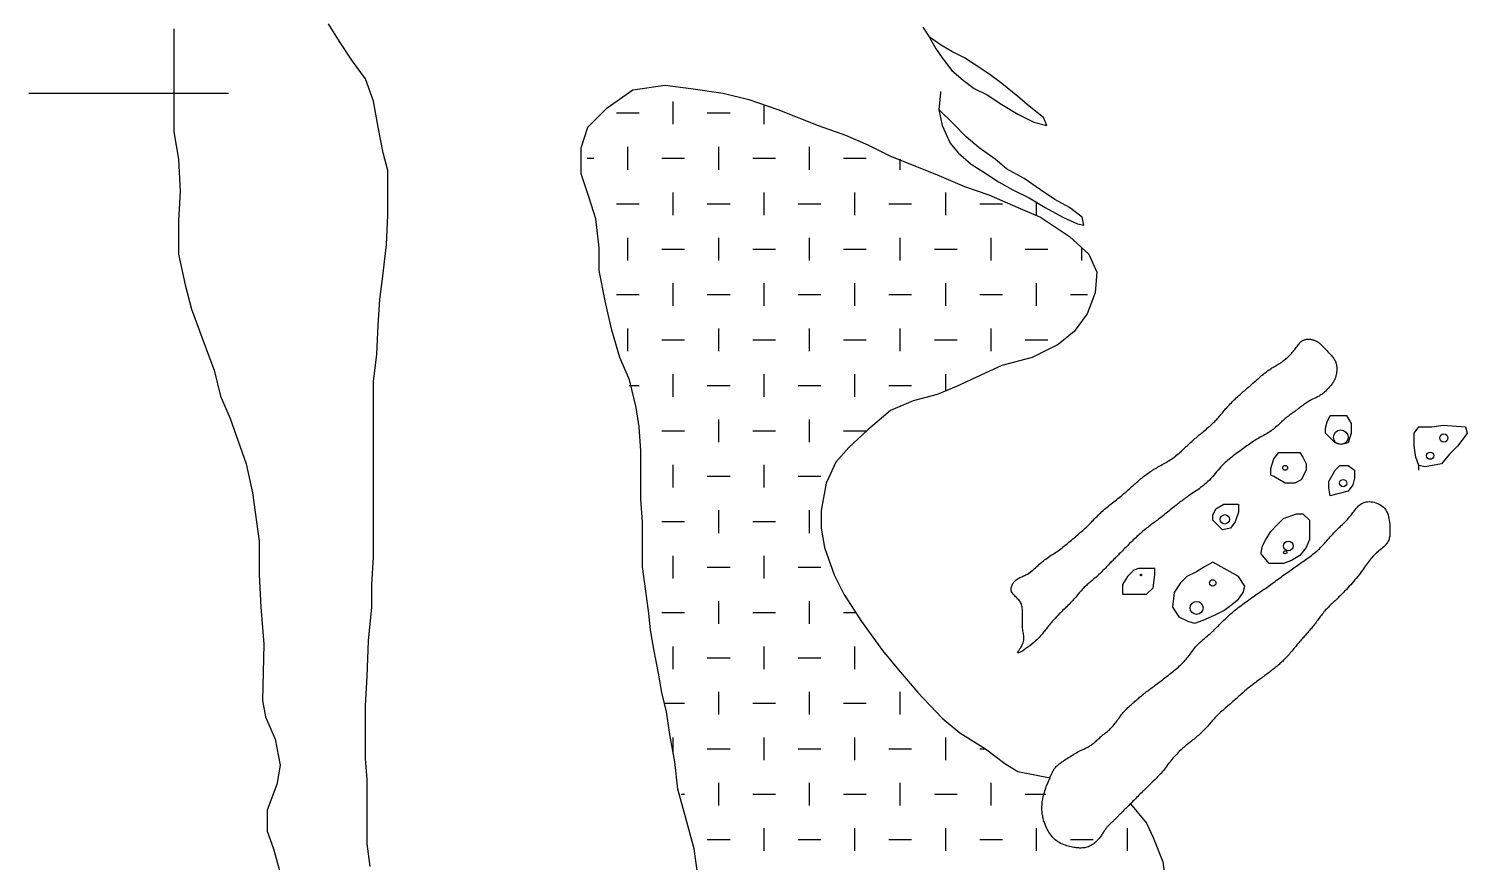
# Model space of a CAD drawing. Extents: x 2.1 to 14.4, y -1.6 to 15.2.
# Drawn here: x 5.692 to 9.654, y 9.271 to 11.566 of the extents above; entities that cross this region are included whole.
import ezdxf

# ---------------------------------------------------------------- set-up
doc = ezdxf.new("R2010")
doc.units = 0
doc.linetypes.add('HIDDEN', pattern=[0.375, 0.25, -0.125])
doc.layers.add('LAYER1', color=7, linetype='CONTINUOUS')
doc.layers.add('LAYER25', color=1, linetype='CONTINUOUS')

msp = doc.modelspace()

# ---------------------------------------------------------------- linework, layer by layer
at = {"layer": 'LAYER1', "color": 7, "linetype": 'CONTINUOUS'}
for points in [[(6.6324, 9.2587), (6.6235, 9.3208), (6.6235, 9.3874), (6.6235, 9.4495), (6.6235, 9.4983), (6.6191, 9.556), (6.6191, 9.6314), (6.6191, 9.7024), (6.6235, 9.7822), (6.628, 9.8798), (6.6368, 9.973), (6.6368, 10.0351), (6.6413, 10.1105), (6.6413, 10.1815), (6.6413, 10.2525), (6.6413, 10.3013), (6.6413, 10.39), (6.6413, 10.4699), (6.6413, 10.5364), (6.6413, 10.5941), (6.6501, 10.6695), (6.6546, 10.7494), (6.659, 10.8203), (6.6679, 10.8913), (6.6768, 10.9712), (6.6812, 11.051), (6.6812, 11.1087), (6.6812, 11.1752), (6.6679, 11.2241), (6.6546, 11.295), (6.6413, 11.366), (6.6191, 11.4281), (6.5836, 11.4769), (6.5481, 11.5302), (6.517, 11.579)], [(8.6465, 9.6181), (8.6465, 9.6181), (8.6465, 9.6181), (8.6465, 9.6181), (8.6465, 9.6181), (8.6465, 9.6181), (8.6465, 9.6181), (8.6465, 9.6181), (8.6465, 9.6181), (8.6465, 9.6181), (8.6465, 9.6181), (8.6465, 9.6181), (8.6465, 9.6181), (8.6465, 9.6181), (8.6465, 9.6181), (8.6465, 9.6181), (8.6465, 9.6181), (8.6465, 9.6181), (8.6465, 9.6181), (8.6465, 9.6181), (8.6465, 9.6181), (8.6465, 9.6181), (8.6465, 9.6181), (8.6465, 9.6181), (8.6465, 9.6181)]]:
    msp.add_lwpolyline(points, dxfattribs=at)
at = {"layer": 'LAYER1', "color": 4, "linetype": 'CONTINUOUS'}
for points in [[(8.1541, 11.5701), (8.1718, 11.5435), (8.1896, 11.5124), (8.2073, 11.4858), (8.2339, 11.4503), (8.265, 11.4237), (8.296, 11.4015), (8.3315, 11.3838), (8.3715, 11.3571), (8.4158, 11.3305), (8.4602, 11.3083), (8.4957, 11.2995), (8.4868, 11.3216), (8.4469, 11.3527), (8.4158, 11.3793), (8.3715, 11.4148), (8.336, 11.4414), (8.296, 11.468), (8.2694, 11.4858), (8.2339, 11.5035), (8.2029, 11.5213), (8.1718, 11.5435)], [(8.2029, 11.3926), (8.2029, 11.3882), (8.1984, 11.3438), (8.2073, 11.2995), (8.2295, 11.2507), (8.2517, 11.2241), (8.2872, 11.193), (8.3227, 11.1708), (8.3626, 11.1442), (8.4025, 11.122), (8.4469, 11.0998), (8.4912, 11.0732), (8.54, 11.0466), (8.58, 11.0288), (8.5977, 11.0244), (8.5933, 11.0466), (8.5578, 11.0732), (8.5179, 11.0954), (8.4779, 11.122), (8.4336, 11.1531), (8.3848, 11.1797), (8.3537, 11.2063), (8.3093, 11.2374), (8.2739, 11.2684), (8.2384, 11.3039), (8.1984, 11.3438)], [(9.1421, 10.6478), (9.145, 10.6498), (9.1478, 10.6518), (9.1507, 10.6539), (9.1536, 10.6561), (9.1563, 10.6585), (9.159, 10.6608), (9.1617, 10.6633), (9.1643, 10.6659), (9.1668, 10.6685), (9.1693, 10.6712), (9.1718, 10.674), (9.1742, 10.6768), (9.1765, 10.6798), (9.1789, 10.6828), (9.1808, 10.6855), (9.1828, 10.6882), (9.1848, 10.6908), (9.1868, 10.6935), (9.1888, 10.6961), (9.1909, 10.6985), (9.193, 10.7009), (9.1953, 10.7031), (9.1976, 10.705), (9.2001, 10.7068), (9.2027, 10.7083), (9.2055, 10.7094), (9.2072, 10.71), (9.209, 10.7104), (9.2108, 10.7107), (9.2126, 10.7109), (9.2145, 10.7111), (9.2163, 10.7111), (9.2182, 10.711), (9.2202, 10.7109), (9.2221, 10.7106), (9.224, 10.7103), (9.2258, 10.7099), (9.2277, 10.7094), (9.2293, 10.7089), (9.2309, 10.7084), (9.2325, 10.7078), (9.234, 10.7072), (9.2356, 10.7065), (9.2371, 10.7058), (9.2385, 10.705), (9.24, 10.7042), (9.2414, 10.7033), (9.2427, 10.7025), (9.2441, 10.7015), (9.2454, 10.7006), (9.2475, 10.699), (9.2494, 10.6973), (9.2513, 10.6955), (9.2532, 10.6938), (9.255, 10.6919), (9.2569, 10.69), (9.2586, 10.6881), (9.2604, 10.6862), (9.2622, 10.6842), (9.264, 10.6823), (9.2658, 10.6803), (9.2676, 10.6784), (9.2697, 10.6763), (9.2717, 10.6742), (9.2738, 10.6721), (9.2759, 10.67), (9.278, 10.6679), (9.28, 10.6657), (9.2819, 10.6635), (9.2837, 10.6613), (9.2854, 10.659), (9.287, 10.6567), (9.2885, 10.6543), (9.2898, 10.6518), (9.2907, 10.6497), (9.2914, 10.6477), (9.2921, 10.6455), (9.2927, 10.6433), (9.2932, 10.6411), (9.2936, 10.6389), (9.2939, 10.6366), (9.2941, 10.6343), (9.2942, 10.6321), (9.2943, 10.6297), (9.2943, 10.6274), (9.2942, 10.6251), (9.2941, 10.6232), (9.294, 10.6213), (9.2938, 10.6194), (9.2935, 10.6175), (9.2932, 10.6156), (9.2929, 10.6138), (9.2925, 10.6119), (9.2921, 10.6101), (9.2916, 10.6083), (9.291, 10.6065), (9.2904, 10.6047), (9.2898, 10.603), (9.2888, 10.6005), (9.2876, 10.5981), (9.2864, 10.5958), (9.2851, 10.5934), (9.2837, 10.5912), (9.2822, 10.5889), (9.2806, 10.5868), (9.279, 10.5846), (9.2774, 10.5825), (9.2756, 10.5804), (9.2738, 10.5783), (9.272, 10.5763), (9.27, 10.5742), (9.268, 10.5721), (9.2659, 10.57), (9.2638, 10.568), (9.2617, 10.5661), (9.2595, 10.5642), (9.2573, 10.5623), (9.255, 10.5606), (9.2527, 10.5588), (9.2503, 10.5572), (9.2479, 10.5556), (9.2454, 10.5542), (9.2433, 10.5529), (9.2411, 10.5518), (9.2389, 10.5507), (9.2366, 10.5496), (9.2344, 10.5485), (9.2321, 10.5474), (9.2299, 10.5464), (9.2276, 10.5453), (9.2254, 10.5443), (9.2232, 10.5432), (9.221, 10.542), (9.2188, 10.5408), (9.2161, 10.5393), (9.2134, 10.5376), (9.2107, 10.5359), (9.2081, 10.5341), (9.2055, 10.5322), (9.2029, 10.5303), (9.2004, 10.5284), (9.1979, 10.5265), (9.1953, 10.5245), (9.1928, 10.5226), (9.1903, 10.5206), (9.1878, 10.5187), (9.1848, 10.5164), (9.1818, 10.5142), (9.1788, 10.5121), (9.1758, 10.5099), (9.1728, 10.5077), (9.1698, 10.5056), (9.1668, 10.5034), (9.1639, 10.5012), (9.1609, 10.499), (9.158, 10.4967), (9.1551, 10.4944), (9.1523, 10.492), (9.1493, 10.4895), (9.1463, 10.4869), (9.1434, 10.4842), (9.1405, 10.4816), (9.1376, 10.4789), (9.1347, 10.4762), (9.1318, 10.4736), (9.1289, 10.4709), (9.1259, 10.4684), (9.1229, 10.4658), (9.1199, 10.4634), (9.1168, 10.461), (9.1133, 10.4585), (9.1097, 10.4561), (9.1061, 10.4538), (9.1024, 10.4515), (9.0987, 10.4493), (9.095, 10.4472), (9.0912, 10.4451), (9.0874, 10.443), (9.0836, 10.4409), (9.0799, 10.4387), (9.0761, 10.4366), (9.0724, 10.4344), (9.0686, 10.432), (9.0648, 10.4296), (9.061, 10.4271), (9.0573, 10.4246), (9.0536, 10.422), (9.0499, 10.4194), (9.0462, 10.4167), (9.0426, 10.4141), (9.0389, 10.4114), (9.0353, 10.4087), (9.0317, 10.406), (9.028, 10.4033), (9.0242, 10.4005), (9.0204, 10.3977), (9.0166, 10.3949), (9.0128, 10.392), (9.009, 10.3892), (9.0052, 10.3863), (9.0015, 10.3834), (8.9978, 10.3804), (8.9942, 10.3774), (8.9906, 10.3743), (8.9871, 10.3711), (8.9837, 10.3678), (8.9794, 10.3636), (8.9753, 10.3592), (8.9713, 10.3547), (8.9673, 10.3501), (8.9634, 10.3456), (8.9595, 10.341), (8.9555, 10.3364), (8.9516, 10.3318), (8.9476, 10.3273), (8.9434, 10.323), (8.9392, 10.3187), (8.9349, 10.3146), (8.9311, 10.3113), (8.9273, 10.3081), (8.9233, 10.305), (8.9193, 10.302), (8.9153, 10.299), (8.9112, 10.2961), (8.907, 10.2932), (8.9028, 10.2904), (8.8986, 10.2876), (8.8944, 10.2848), (8.8902, 10.282), (8.8861, 10.2791), (8.883, 10.277), (8.88, 10.2748), (8.877, 10.2727), (8.874, 10.2705), (8.871, 10.2683), (8.8681, 10.2661), (8.8651, 10.2639), (8.8622, 10.2616), (8.8593, 10.2593), (8.8564, 10.2571), (8.8535, 10.2548), (8.8506, 10.2525), (8.8469, 10.2495), (8.8432, 10.2466), (8.8395, 10.2436), (8.8359, 10.2406), (8.8322, 10.2376), (8.8285, 10.2346), (8.8248, 10.2316), (8.8211, 10.2287), (8.8174, 10.2257), (8.8137, 10.2228), (8.81, 10.2199), (8.8062, 10.217), (8.8033, 10.2148), (8.8003, 10.2125), (8.7973, 10.2103), (8.7944, 10.2081), (8.7914, 10.206), (8.7884, 10.2038), (8.7854, 10.2016), (8.7825, 10.1994), (8.7795, 10.1971), (8.7766, 10.1949), (8.7736, 10.1927), (8.7707, 10.1904), (8.7673, 10.1876), (8.7638, 10.1848), (8.7604, 10.1819), (8.757, 10.179), (8.7537, 10.1761), (8.7503, 10.1731), (8.747, 10.1702), (8.7437, 10.1671), (8.7405, 10.1641), (8.7372, 10.1611), (8.734, 10.158), (8.7308, 10.1549), (8.7278, 10.152), (8.7248, 10.149), (8.7219, 10.1461), (8.7189, 10.1431), (8.7159, 10.1402), (8.713, 10.1372), (8.71, 10.1342), (8.7071, 10.1313), (8.7042, 10.1283), (8.7012, 10.1253), (8.6983, 10.1224), (8.6953, 10.1194), (8.6931, 10.1172), (8.6909, 10.115), (8.6886, 10.1128), (8.6864, 10.1106), (8.6842, 10.1083), (8.682, 10.1061), (8.6797, 10.1039), (8.6775, 10.1017)], [(8.4158, 9.8488), (8.4164, 9.8498), (8.4171, 9.8511), (8.4181, 9.8526), (8.4192, 9.8542), (8.4204, 9.856), (8.4217, 9.8579), (8.423, 9.8599), (8.4244, 9.862), (8.4257, 9.8642), (8.4269, 9.8664), (8.4281, 9.8687), (8.4291, 9.871), (8.4305, 9.8748), (8.4315, 9.8786), (8.4321, 9.8824), (8.4324, 9.8861), (8.4324, 9.8898), (8.4322, 9.8935), (8.4318, 9.8972), (8.4313, 9.9008), (8.4307, 9.9044), (8.4301, 9.9081), (8.4296, 9.9117), (8.4291, 9.9153), (8.4288, 9.9186), (8.4287, 9.9219), (8.4286, 9.9251), (8.4285, 9.9284), (8.4286, 9.9317), (8.4286, 9.935), (8.4287, 9.9384), (8.4289, 9.9417), (8.429, 9.9451), (8.4291, 9.9484), (8.4291, 9.9518), (8.4291, 9.9552), (8.4291, 9.9584), (8.429, 9.9615), (8.4288, 9.9647), (8.4285, 9.9678), (8.428, 9.9709), (8.4275, 9.974), (8.4267, 9.977), (8.4258, 9.9799), (8.4248, 9.9828), (8.4235, 9.9855), (8.422, 9.9882), (8.4203, 9.9907), (8.4184, 9.993), (8.4163, 9.9953), (8.4142, 9.9974), (8.412, 9.9995), (8.4097, 10.0016), (8.4075, 10.0037), (8.4054, 10.0058), (8.4034, 10.0079), (8.4017, 10.0101), (8.4001, 10.0124), (8.3989, 10.0148), (8.3981, 10.0174), (8.3977, 10.0195), (8.3975, 10.0218), (8.3976, 10.0241), (8.398, 10.0264), (8.3985, 10.0288), (8.3992, 10.0311), (8.4002, 10.0335), (8.4012, 10.0358), (8.4025, 10.038), (8.4038, 10.0401), (8.4053, 10.0421), (8.4069, 10.044), (8.4091, 10.0461), (8.4114, 10.0481), (8.4139, 10.0498), (8.4164, 10.0514), (8.419, 10.0529), (8.4217, 10.0542), (8.4244, 10.0555), (8.4271, 10.0567), (8.4299, 10.0579), (8.4326, 10.0591), (8.4353, 10.0604), (8.438, 10.0617), (8.4421, 10.064), (8.4461, 10.0665), (8.4499, 10.0692), (8.4537, 10.0721), (8.4574, 10.0751), (8.461, 10.0782), (8.4645, 10.0814), (8.4681, 10.0846), (8.4716, 10.0878), (8.4751, 10.091), (8.4787, 10.0941), (8.4824, 10.0972), (8.4859, 10.1), (8.4895, 10.1028), (8.4931, 10.1055), (8.4968, 10.1081), (8.5005, 10.1106), (8.5043, 10.1132), (8.508, 10.1157), (8.5118, 10.1181), (8.5156, 10.1206), (8.5193, 10.1232), (8.523, 10.1257), (8.5267, 10.1283), (8.5306, 10.131), (8.5344, 10.1338), (8.5381, 10.1367), (8.5419, 10.1396), (8.5456, 10.1425), (8.5493, 10.1455), (8.5529, 10.1485), (8.5566, 10.1515), (8.5602, 10.1546), (8.5639, 10.1576), (8.5675, 10.1607), (8.5711, 10.1638), (8.5745, 10.1666), (8.5779, 10.1695), (8.5813, 10.1724), (8.5847, 10.1753), (8.588, 10.1782), (8.5914, 10.1812), (8.5947, 10.1841), (8.598, 10.1871), (8.6013, 10.1901), (8.6046, 10.1931), (8.6078, 10.1962), (8.611, 10.1992), (8.6144, 10.2026), (8.6177, 10.2059), (8.621, 10.2093), (8.6242, 10.2127), (8.6275, 10.2161), (8.6308, 10.2194), (8.6341, 10.2228), (8.6374, 10.2262), (8.6407, 10.2295), (8.6441, 10.2328), (8.6475, 10.236), (8.6509, 10.2392), (8.6545, 10.2423), (8.6581, 10.2454), (8.6617, 10.2484), (8.6654, 10.2513), (8.6692, 10.2543), (8.6729, 10.2572), (8.6766, 10.2601), (8.6804, 10.263), (8.6842, 10.2659), (8.6879, 10.2688), (8.6916, 10.2717), (8.6953, 10.2747), (8.6984, 10.2772), (8.7014, 10.2797), (8.7044, 10.2822), (8.7073, 10.2848), (8.7103, 10.2874), (8.7133, 10.29), (8.7162, 10.2926), (8.7191, 10.2952), (8.7221, 10.2978), (8.725, 10.3004), (8.7279, 10.3031), (8.7308, 10.3057), (8.7333, 10.308), (8.7359, 10.3103), (8.7384, 10.3126), (8.741, 10.3148), (8.7435, 10.3171), (8.7461, 10.3193), (8.7487, 10.3216), (8.7513, 10.3238), (8.7539, 10.3259), (8.7565, 10.3281), (8.7592, 10.3302), (8.7619, 10.3323), (8.765, 10.3348), (8.7682, 10.3372), (8.7715, 10.3395), (8.7747, 10.3418), (8.778, 10.3441), (8.7813, 10.3463), (8.7847, 10.3485), (8.7881, 10.3507), (8.7915, 10.3528), (8.7949, 10.3549), (8.7983, 10.3569), (8.8018, 10.359), (8.8055, 10.3611), (8.8093, 10.3632), (8.8131, 10.3654), (8.8169, 10.3675), (8.8206, 10.3696), (8.8244, 10.3717), (8.8281, 10.3739), (8.8318, 10.3761), (8.8355, 10.3784), (8.8391, 10.3807), (8.8426, 10.3831), (8.8461, 10.3856), (8.8497, 10.3882), (8.8532, 10.391), (8.8566, 10.3938), (8.86, 10.3967), (8.8633, 10.3997), (8.8666, 10.4027), (8.8699, 10.4057), (8.8731, 10.4088), (8.8763, 10.4118), (8.8796, 10.4149), (8.8828, 10.418), (8.8861, 10.4211), (8.889, 10.4237), (8.8919, 10.4264), (8.8948, 10.429), (8.8977, 10.4317), (8.9006, 10.4343), (8.9036, 10.4369), (8.9066, 10.4394), (8.9095, 10.442), (8.9125, 10.4445), (8.9155, 10.4471), (8.9185, 10.4496), (8.9216, 10.4521), (8.925, 10.455), (8.9284, 10.4578), (8.9319, 10.4607), (8.9353, 10.4635), (8.9387, 10.4664), (8.9421, 10.4693), (8.9454, 10.4722), (8.9488, 10.4752), (8.952, 10.4782), (8.9552, 10.4813), (8.9584, 10.4844), (8.9615, 10.4876), (8.9638, 10.4901), (8.9661, 10.4926), (8.9683, 10.4952), (8.9706, 10.4978), (8.9728, 10.5004), (8.975, 10.503), (8.9771, 10.5056), (8.9793, 10.5082), (8.9815, 10.5109), (8.9837, 10.5135), (8.9859, 10.5161), (8.9881, 10.5187), (8.9912, 10.5222), (8.9944, 10.5257), (8.9976, 10.5291), (9.0008, 10.5325), (9.0041, 10.5359), (9.0075, 10.5392), (9.0108, 10.5425), (9.0142, 10.5458), (9.0176, 10.549), (9.0211, 10.5523), (9.0246, 10.5554), (9.028, 10.5586), (9.031, 10.5612), (9.0339, 10.5638), (9.0369, 10.5664), (9.0398, 10.569), (9.0428, 10.5716), (9.0457, 10.5742), (9.0487, 10.5767), (9.0517, 10.5793), (9.0547, 10.5819), (9.0576, 10.5845), (9.0606, 10.587), (9.0635, 10.5896), (9.0675, 10.5931), (9.0714, 10.5966), (9.0753, 10.6001), (9.0793, 10.6036), (9.0833, 10.6071), (9.0872, 10.6105), (9.0913, 10.6139), (9.0954, 10.6172), (9.0995, 10.6204), (9.1037, 10.6236), (9.108, 10.6266), (9.1123, 10.6296), (9.1153, 10.6315), (9.1182, 10.6333), (9.1212, 10.6351), (9.1242, 10.6369), (9.1273, 10.6387), (9.1303, 10.6405), (9.1333, 10.6423), (9.1363, 10.6441), (9.1392, 10.646), (9.1421, 10.6478)], [(8.5045, 9.5027), (8.5054, 9.5051), (8.5063, 9.5075), (8.5072, 9.5098), (8.5082, 9.5121), (8.5092, 9.5144), (8.5102, 9.5167), (8.5113, 9.5189), (8.5125, 9.5211), (8.5137, 9.5233), (8.515, 9.5254), (8.5164, 9.5274), (8.5179, 9.5294), (8.5197, 9.5316), (8.5216, 9.5337), (8.5236, 9.5357), (8.5257, 9.5376), (8.5279, 9.5395), (8.5301, 9.5414), (8.5324, 9.5431), (8.5348, 9.5449), (8.5372, 9.5466), (8.5396, 9.5482), (8.542, 9.5499), (8.5445, 9.5515), (8.5481, 9.554), (8.5517, 9.5564), (8.5554, 9.5587), (8.559, 9.5611), (8.5626, 9.5634), (8.5663, 9.5657), (8.57, 9.5679), (8.5737, 9.5701), (8.5774, 9.5722), (8.5812, 9.5743), (8.585, 9.5762), (8.5888, 9.5782), (8.5911, 9.5792), (8.5933, 9.5803), (8.5956, 9.5813), (8.5979, 9.5823), (8.6001, 9.5834), (8.6024, 9.5844), (8.6046, 9.5855), (8.6069, 9.5866), (8.6091, 9.5877), (8.6112, 9.5889), (8.6134, 9.5902), (8.6155, 9.5915), (8.6183, 9.5933), (8.621, 9.5953), (8.6236, 9.5974), (8.6262, 9.5996), (8.6288, 9.6019), (8.6313, 9.6042), (8.6338, 9.6065), (8.6364, 9.6088), (8.6389, 9.6112), (8.6414, 9.6135), (8.6439, 9.6158), (8.6465, 9.6181), (8.6487, 9.62), (8.651, 9.6218), (8.6533, 9.6236), (8.6555, 9.6254), (8.6578, 9.6272), (8.6601, 9.629), (8.6624, 9.6308), (8.6646, 9.6326), (8.6668, 9.6345), (8.669, 9.6363), (8.6711, 9.6383), (8.6731, 9.6403), (8.676, 9.6433), (8.6788, 9.6464), (8.6815, 9.6497), (8.684, 9.653), (8.6866, 9.6563), (8.6891, 9.6598), (8.6915, 9.6632), (8.694, 9.6667), (8.6965, 9.6701), (8.699, 9.6735), (8.7015, 9.6769), (8.7042, 9.6802), (8.7062, 9.6826), (8.7083, 9.6849), (8.7104, 9.6873), (8.7126, 9.6895), (8.7148, 9.6918), (8.717, 9.694), (8.7192, 9.6962), (8.7215, 9.6983), (8.7238, 9.7005), (8.7261, 9.7026), (8.7285, 9.7047), (8.7308, 9.7068), (8.7333, 9.7091), (8.7359, 9.7114), (8.7384, 9.7136), (8.741, 9.7159), (8.7436, 9.7181), (8.7461, 9.7204), (8.7487, 9.7226), (8.7513, 9.7248), (8.7539, 9.727), (8.7566, 9.7291), (8.7592, 9.7313), (8.7619, 9.7334), (8.7648, 9.7357), (8.7677, 9.738), (8.7706, 9.7402), (8.7736, 9.7424), (8.7765, 9.7447), (8.7795, 9.7469), (8.7825, 9.7491), (8.7855, 9.7513), (8.7884, 9.7534), (8.7914, 9.7556), (8.7944, 9.7578), (8.7973, 9.76), (8.8007, 9.7626), (8.8041, 9.7651), (8.8074, 9.7677), (8.8107, 9.7703), (8.8141, 9.7728), (8.8174, 9.7754), (8.8207, 9.778), (8.824, 9.7806), (8.8273, 9.7832), (8.8306, 9.7859), (8.834, 9.7885), (8.8373, 9.7911), (8.8408, 9.7939), (8.8443, 9.7966), (8.8478, 9.7994), (8.8513, 9.8022), (8.8547, 9.8051), (8.8581, 9.808), (8.8615, 9.8109), (8.8648, 9.8139), (8.868, 9.817), (8.8712, 9.8201), (8.8742, 9.8233), (8.8772, 9.8266), (8.8799, 9.8298), (8.8826, 9.8331), (8.8852, 9.8364), (8.8877, 9.8398), (8.8902, 9.8432), (8.8927, 9.8466), (8.8952, 9.85), (8.8977, 9.8534), (8.9002, 9.8568), (8.9028, 9.8601), (8.9055, 9.8633), (8.9083, 9.8665), (8.9116, 9.8702), (8.9151, 9.8737), (8.9187, 9.8771), (8.9224, 9.8804), (8.9261, 9.8837), (8.9299, 9.887), (8.9337, 9.8902), (8.9375, 9.8934), (8.9414, 9.8966), (8.9452, 9.8998), (8.9489, 9.9031), (8.9526, 9.9064), (8.9553, 9.9089), (8.9579, 9.9115), (8.9606, 9.914), (8.9632, 9.9166), (8.9657, 9.9192), (8.9683, 9.9218), (8.9708, 9.9245), (8.9734, 9.9271), (8.9759, 9.9297), (8.9785, 9.9323), (8.9811, 9.9349), (8.9837, 9.9375), (8.9865, 9.9402), (8.9893, 9.9429), (8.9922, 9.9456), (8.9951, 9.9483), (8.998, 9.9509), (9.001, 9.9535), (9.004, 9.9561), (9.007, 9.9586), (9.01, 9.9611), (9.013, 9.9636), (9.0161, 9.9661), (9.0192, 9.9686), (9.0231, 9.9717), (9.0271, 9.9747), (9.0311, 9.9777), (9.0352, 9.9807), (9.0392, 9.9837), (9.0433, 9.9867), (9.0474, 9.9896), (9.0515, 9.9925), (9.0556, 9.9954), (9.0597, 9.9983), (9.0638, 10.0012), (9.068, 10.004), (9.0717, 10.0066), (9.0754, 10.0092), (9.0791, 10.0118), (9.0828, 10.0143), (9.0865, 10.0169), (9.0902, 10.0195), (9.0939, 10.0221), (9.0976, 10.0247), (9.1013, 10.0273), (9.105, 10.0299), (9.1087, 10.0325), (9.1123, 10.0351), (9.1164, 10.038), (9.1205, 10.041), (9.1245, 10.044), (9.1286, 10.0469), (9.1327, 10.0499), (9.1367, 10.0529), (9.1408, 10.0558), (9.1448, 10.0588), (9.1489, 10.0618), (9.153, 10.0647), (9.157, 10.0677), (9.1611, 10.0706), (9.1648, 10.0732), (9.1685, 10.0758), (9.1722, 10.0784), (9.1759, 10.081), (9.1796, 10.0836), (9.1833, 10.0861), (9.187, 10.0887), (9.1907, 10.0913), (9.1944, 10.0939), (9.1981, 10.0965), (9.2018, 10.099), (9.2055, 10.1016), (9.2094, 10.1044), (9.2132, 10.1071), (9.2171, 10.1099), (9.2209, 10.1128), (9.2247, 10.1156), (9.2284, 10.1185), (9.2322, 10.1214), (9.2358, 10.1244), (9.2394, 10.1275), (9.243, 10.1306), (9.2465, 10.1338), (9.2499, 10.1371), (9.2534, 10.1407), (9.2568, 10.1443), (9.2601, 10.148), (9.2634, 10.1517), (9.2667, 10.1555), (9.27, 10.1593), (9.2732, 10.1631), (9.2765, 10.1668), (9.2797, 10.1706), (9.283, 10.1743), (9.2864, 10.1779), (9.2898, 10.1815), (9.2931, 10.1848), (9.2964, 10.188), (9.2998, 10.1912), (9.3032, 10.1944), (9.3066, 10.1976), (9.31, 10.2008), (9.3134, 10.204), (9.3167, 10.2073), (9.3201, 10.2107), (9.3234, 10.2141), (9.3266, 10.2177), (9.3297, 10.2214), (9.3328, 10.2253), (9.3358, 10.2292), (9.3388, 10.2332), (9.3418, 10.2372), (9.3448, 10.2411), (9.3479, 10.2448), (9.3511, 10.2484), (9.3544, 10.2517), (9.3579, 10.2547), (9.3616, 10.2574), (9.3655, 10.2596), (9.3696, 10.2614), (9.374, 10.2626), (9.3785, 10.2633), (9.3832, 10.2635), (9.3879, 10.2633), (9.3928, 10.2627), (9.3976, 10.2617), (9.4023, 10.2603), (9.4069, 10.2585), (9.4113, 10.2564), (9.4155, 10.2539)], [(9.4155, 10.2539), (9.4194, 10.2511), (9.4229, 10.248), (9.4263, 10.2444), (9.4292, 10.2404), (9.4317, 10.2361), (9.4338, 10.2316), (9.4355, 10.2269), (9.4369, 10.222), (9.438, 10.2169), (9.4389, 10.2117), (9.4396, 10.2065), (9.44, 10.2011), (9.4404, 10.1958), (9.4406, 10.1904), (9.4407, 10.1872), (9.4408, 10.184), (9.4408, 10.1809), (9.4408, 10.1778), (9.4406, 10.1747), (9.4404, 10.1717), (9.44, 10.1687), (9.4396, 10.1658), (9.439, 10.1629), (9.4382, 10.1602), (9.4373, 10.1575), (9.4362, 10.1549), (9.4343, 10.1514), (9.4321, 10.1481), (9.4296, 10.145), (9.4268, 10.1419), (9.4238, 10.139), (9.4207, 10.1362), (9.4174, 10.1334), (9.414, 10.1306), (9.4106, 10.1278), (9.4073, 10.1251), (9.4039, 10.1223), (9.4007, 10.1194), (9.3972, 10.116), (9.3939, 10.1126), (9.3907, 10.109), (9.3876, 10.1054), (9.3846, 10.1017), (9.3817, 10.098), (9.3789, 10.0942), (9.3761, 10.0904), (9.3734, 10.0866), (9.3707, 10.0827), (9.368, 10.0789), (9.3652, 10.075), (9.3618, 10.0704), (9.3583, 10.0658), (9.3548, 10.0612), (9.3512, 10.0567), (9.3476, 10.0522), (9.3439, 10.0477), (9.3402, 10.0433), (9.3364, 10.0389), (9.3326, 10.0346), (9.3287, 10.0303), (9.3248, 10.026), (9.3208, 10.0218), (9.3183, 10.0191), (9.3158, 10.0165), (9.3133, 10.0139), (9.3107, 10.0112), (9.3081, 10.0086), (9.3055, 10.006), (9.303, 10.0035), (9.3003, 10.0009), (9.2977, 9.9983), (9.2951, 9.9958), (9.2924, 9.9933), (9.2898, 9.9907), (9.2871, 9.9882), (9.2844, 9.9857), (9.2818, 9.9832), (9.2791, 9.9807), (9.2764, 9.9781), (9.2738, 9.9756), (9.2712, 9.973), (9.2686, 9.9704), (9.2661, 9.9678), (9.2636, 9.9651), (9.2611, 9.9624), (9.2587, 9.9597), (9.2564, 9.9568), (9.2541, 9.954), (9.2518, 9.951), (9.2496, 9.9481), (9.2474, 9.9451), (9.2452, 9.9421), (9.2431, 9.9391), (9.2409, 9.9361), (9.2387, 9.9331), (9.2366, 9.9301), (9.2344, 9.9271), (9.2321, 9.9242), (9.23, 9.9215), (9.2279, 9.9189), (9.2257, 9.9162), (9.2235, 9.9136), (9.2213, 9.911), (9.2191, 9.9084), (9.2168, 9.9059), (9.2146, 9.9033), (9.2123, 9.9008), (9.21, 9.8982), (9.2078, 9.8957), (9.2055, 9.8931), (9.2032, 9.8906), (9.201, 9.888), (9.1987, 9.8855), (9.1965, 9.8829), (9.1943, 9.8803), (9.1921, 9.8777), (9.1898, 9.8751), (9.1876, 9.8725), (9.1854, 9.8699), (9.1832, 9.8673), (9.1811, 9.8647), (9.1789, 9.8621), (9.1764, 9.859), (9.1739, 9.856), (9.1714, 9.853), (9.1688, 9.85), (9.1663, 9.8469), (9.1638, 9.8439), (9.1612, 9.841), (9.1586, 9.838), (9.156, 9.8351), (9.1533, 9.8322), (9.1506, 9.8294), (9.1478, 9.8266), (9.1454, 9.8242), (9.1429, 9.8219), (9.1404, 9.8196), (9.1379, 9.8173), (9.1353, 9.815), (9.1327, 9.8128), (9.1301, 9.8106), (9.1275, 9.8085), (9.1248, 9.8063), (9.1221, 9.8042), (9.1195, 9.8021), (9.1168, 9.8), (9.1138, 9.7977), (9.1109, 9.7955), (9.108, 9.7932), (9.105, 9.791), (9.1021, 9.7888), (9.0991, 9.7866), (9.0961, 9.7844), (9.0932, 9.7822), (9.0902, 9.78), (9.0872, 9.7778), (9.0843, 9.7756), (9.0813, 9.7734), (9.0779, 9.7708), (9.0745, 9.7683), (9.0711, 9.7658), (9.0678, 9.7633), (9.0644, 9.7607), (9.0611, 9.7581), (9.0577, 9.7556), (9.0544, 9.753), (9.0511, 9.7503), (9.0478, 9.7477), (9.0446, 9.745), (9.0414, 9.7423), (9.038, 9.7394), (9.0346, 9.7365), (9.0313, 9.7335), (9.028, 9.7306), (9.0247, 9.7276), (9.0214, 9.7246), (9.0181, 9.7216), (9.0148, 9.7186), (9.0114, 9.7157), (9.0081, 9.7127), (9.0048, 9.7097), (9.0014, 9.7068), (8.998, 9.7039), (8.9946, 9.701), (8.9912, 9.6982), (8.9878, 9.6953), (8.9844, 9.6924), (8.981, 9.6895), (8.9776, 9.6866), (8.9743, 9.6836), (8.971, 9.6806), (8.9678, 9.6776), (8.9646, 9.6745), (8.9615, 9.6713), (8.9588, 9.6684), (8.9562, 9.6655), (8.9536, 9.6626), (8.951, 9.6596), (8.9485, 9.6566), (8.946, 9.6536), (8.9434, 9.6505), (8.9409, 9.6475), (8.9383, 9.6445), (8.9358, 9.6416), (8.9331, 9.6387), (8.9304, 9.6358), (8.9277, 9.633), (8.9249, 9.6303), (8.922, 9.6276), (8.9191, 9.6249), (8.9162, 9.6223), (8.9132, 9.6198), (8.9102, 9.6172), (8.9072, 9.6147), (8.9042, 9.6122), (8.9011, 9.6097), (8.898, 9.6072), (8.895, 9.6048), (8.8907, 9.6013), (8.8864, 9.5978), (8.8821, 9.5943), (8.8779, 9.5907), (8.8737, 9.5872), (8.8696, 9.5835), (8.8655, 9.5799), (8.8614, 9.5761), (8.8575, 9.5723), (8.8536, 9.5684), (8.8498, 9.5645), (8.8461, 9.5604), (8.8431, 9.5568), (8.84, 9.5532), (8.8371, 9.5495), (8.8341, 9.5458), (8.8312, 9.5421), (8.8283, 9.5383), (8.8254, 9.5345), (8.8226, 9.5308), (8.8196, 9.527), (8.8167, 9.5233), (8.8137, 9.5197), (8.8107, 9.516), (8.8072, 9.5121), (8.8037, 9.5083), (8.8001, 9.5045), (8.7965, 9.5007), (8.7928, 9.497), (8.789, 9.4934), (8.7853, 9.4897), (8.7815, 9.4861), (8.7777, 9.4825), (8.7739, 9.4789), (8.7701, 9.4753), (8.7663, 9.4717), (8.7629, 9.4684), (8.7595, 9.4651), (8.7562, 9.4618), (8.7529, 9.4585), (8.7495, 9.4551), (8.7462, 9.4518), (8.7429, 9.4485), (8.7396, 9.4451), (8.7363, 9.4418), (8.733, 9.4384), (8.7297, 9.4351), (8.7264, 9.4317), (8.7238, 9.4292), (8.7212, 9.4266), (8.7186, 9.424), (8.716, 9.4214), (8.7134, 9.4188), (8.7108, 9.4162), (8.7082, 9.4137), (8.7056, 9.4111), (8.703, 9.4085), (8.7005, 9.4059), (8.6979, 9.4033), (8.6953, 9.4007), (8.6939, 9.3992), (8.6924, 9.3977), (8.6909, 9.3962), (8.6895, 9.3947), (8.688, 9.3932), (8.6865, 9.3918), (8.6851, 9.3903), (8.6836, 9.3888), (8.6821, 9.3873), (8.6806, 9.3859), (8.6791, 9.3844), (8.6776, 9.383), (8.676, 9.3815), (8.6745, 9.3801), (8.6729, 9.3786), (8.6714, 9.3772), (8.6699, 9.3758), (8.6684, 9.3743), (8.6669, 9.3729), (8.6654, 9.3714)], [(8.6775, 10.1017), (8.6753, 10.0995), (8.6731, 10.0973), (8.6709, 10.095), (8.6687, 10.0928), (8.6658, 10.0898), (8.6629, 10.0868), (8.66, 10.0837), (8.6571, 10.0807), (8.6542, 10.0777), (8.6513, 10.0747), (8.6483, 10.0717), (8.6454, 10.0687), (8.6424, 10.0658), (8.6394, 10.0629), (8.6363, 10.0601), (8.6332, 10.0573), (8.6306, 10.055), (8.628, 10.0528), (8.6254, 10.0506), (8.6228, 10.0485), (8.6202, 10.0463), (8.6175, 10.0441), (8.6149, 10.0419), (8.6123, 10.0397), (8.6097, 10.0375), (8.6072, 10.0353), (8.6046, 10.033), (8.6022, 10.0307), (8.599, 10.0275), (8.5959, 10.0243), (8.5929, 10.0211), (8.5899, 10.0177), (8.587, 10.0144), (8.5841, 10.011), (8.5812, 10.0076), (8.5783, 10.0042), (8.5754, 10.0008), (8.5725, 9.9974), (8.5696, 9.994), (8.5667, 9.9907), (8.5635, 9.9873), (8.5603, 9.9839), (8.557, 9.9806), (8.5537, 9.9773), (8.5504, 9.974), (8.547, 9.9707), (8.5436, 9.9675), (8.5402, 9.9642), (8.5369, 9.9609), (8.5335, 9.9576), (8.5301, 9.9542), (8.5267, 9.9508), (8.5239, 9.9479), (8.5212, 9.945), (8.5184, 9.942), (8.5157, 9.939), (8.513, 9.936), (8.5103, 9.933), (8.5078, 9.93), (8.5052, 9.927), (8.5027, 9.9241), (8.5003, 9.9211), (8.498, 9.9182), (8.4957, 9.9153), (8.4935, 9.9125), (8.4913, 9.9097), (8.4892, 9.9069), (8.487, 9.9041), (8.4848, 9.9013), (8.4825, 9.8984), (8.48, 9.8955), (8.4774, 9.8926), (8.4746, 9.8896), (8.4716, 9.8864), (8.4682, 9.8832), (8.4646, 9.8798), (8.4598, 9.8755), (8.4545, 9.8711), (8.4491, 9.8668), (8.4436, 9.8626), (8.4382, 9.8586), (8.433, 9.8551), (8.4283, 9.8521), (8.4241, 9.8497), (8.4206, 9.848), (8.418, 9.8472), (8.4163, 9.8474), (8.4158, 9.8488)], [(8.6654, 9.3714), (8.6639, 9.3699), (8.6625, 9.3684), (8.6611, 9.3668), (8.6598, 9.3652), (8.6582, 9.3631), (8.6567, 9.361), (8.6552, 9.3588), (8.6537, 9.3566), (8.6523, 9.3544), (8.6509, 9.3521), (8.6495, 9.3498), (8.6481, 9.3475), (8.6466, 9.3453), (8.6452, 9.343), (8.6437, 9.3408), (8.6421, 9.3386), (8.6398, 9.3356), (8.6373, 9.3327), (8.6347, 9.3299), (8.632, 9.3272), (8.6292, 9.3247), (8.6262, 9.3223), (8.6232, 9.3201), (8.62, 9.318), (8.6168, 9.3162), (8.6135, 9.3146), (8.6101, 9.3131), (8.6066, 9.312), (8.6034, 9.3111), (8.6002, 9.3105), (8.5969, 9.31), (8.5936, 9.3097), (8.5903, 9.3096), (8.587, 9.3096), (8.5836, 9.3097), (8.5802, 9.31), (8.5768, 9.3103), (8.5734, 9.3108), (8.57, 9.3114), (8.5667, 9.312), (8.5626, 9.3128), (8.5586, 9.3137), (8.5547, 9.3147), (8.5508, 9.3158), (8.5469, 9.3171), (8.5431, 9.3184), (8.5394, 9.3199), (8.5358, 9.3216), (8.5322, 9.3234), (8.5288, 9.3253), (8.5255, 9.3274), (8.5223, 9.3297), (8.5188, 9.3325), (8.5155, 9.3355), (8.5124, 9.3388), (8.5094, 9.3422), (8.5066, 9.3458), (8.504, 9.3495), (8.5015, 9.3534), (8.4991, 9.3573), (8.4969, 9.3614), (8.4949, 9.3656), (8.493, 9.3698), (8.4912, 9.3741), (8.49, 9.3773), (8.4889, 9.3806), (8.4878, 9.3839), (8.4868, 9.3872), (8.486, 9.3905), (8.4852, 9.3938), (8.4845, 9.3972), (8.4838, 9.4005), (8.4833, 9.4039), (8.4829, 9.4073), (8.4826, 9.4106), (8.4824, 9.414), (8.4822, 9.4216), (8.4826, 9.4291), (8.4833, 9.4367), (8.4845, 9.4442), (8.4861, 9.4518), (8.488, 9.4593), (8.4902, 9.4667), (8.4926, 9.4741), (8.4953, 9.4814), (8.4983, 9.4886), (8.5013, 9.4957), (8.5045, 9.5027)]]:
    msp.add_lwpolyline(points, dxfattribs=at)
at = {"layer": 'LAYER1', "color": 7, "linetype": 'HIDDEN'}
msp.add_lwpolyline([(6.0912, 11.5657), (6.0912, 11.468), (6.0912, 11.3793), (6.0912, 11.2817), (6.1045, 11.2063), (6.1089, 11.1176), (6.1045, 11.0377), (6.1045, 10.9446), (6.1222, 10.8603), (6.14, 10.7937), (6.1843, 10.6739), (6.2021, 10.6251), (6.2198, 10.5542), (6.2464, 10.492), (6.2908, 10.3678), (6.3085, 10.288), (6.3263, 10.1549), (6.3263, 10.0617), (6.3307, 9.973), (6.3396, 9.871), (6.3352, 9.7157), (6.344, 9.6713), (6.3706, 9.6092), (6.384, 9.5382), (6.3751, 9.485), (6.3485, 9.414), (6.3485, 9.3563), (6.3662, 9.3075), (6.3884, 9.2277)], dxfattribs=at)
at = {"layer": 'LAYER1', "color": 1, "linetype": 'CONTINUOUS'}
for points in [[(7.5374, 9.2144), (7.5241, 9.3075), (7.5019, 9.3918), (7.4797, 9.4717), (7.4709, 9.5471), (7.4576, 9.6225), (7.4487, 9.6846), (7.4354, 9.7379), (7.4265, 9.7911), (7.4132, 9.8576), (7.4043, 9.9109), (7.3999, 9.9552), (7.391, 10.0174), (7.3821, 10.0839), (7.3821, 10.146), (7.3821, 10.2081), (7.3777, 10.2702), (7.3777, 10.3235), (7.3777, 10.4033), (7.3733, 10.4699), (7.3644, 10.5231), (7.3467, 10.5985), (7.32, 10.6606), (7.2979, 10.736), (7.2801, 10.8115), (7.2624, 10.9002), (7.2624, 10.9623), (7.2535, 11.0422), (7.2357, 11.0998), (7.2136, 11.1664), (7.2136, 11.2374), (7.2313, 11.295), (7.2845, 11.3483), (7.3555, 11.3971), (7.4443, 11.4104), (7.5152, 11.4015), (7.604, 11.3882), (7.6749, 11.3705), (7.7548, 11.3438), (7.8657, 11.2995), (7.9411, 11.2729), (8.0032, 11.2462), (8.0653, 11.2152), (8.1319, 11.1886), (8.1984, 11.1619), (8.2694, 11.1309), (8.336, 11.1087), (8.4158, 11.0732), (8.4779, 11.0466), (8.5578, 10.9934), (8.611, 10.9446), (8.6332, 10.8958), (8.6288, 10.8381), (8.6066, 10.7804), (8.5711, 10.7316), (8.5267, 10.6961), (8.4557, 10.6606), (8.3715, 10.6384), (8.3138, 10.6118), (8.2472, 10.5808), (8.194, 10.5586), (8.1275, 10.5408), (8.0653, 10.5142), (8.0032, 10.461), (7.95, 10.4122), (7.9145, 10.3723), (7.8879, 10.3146), (7.8746, 10.2392), (7.8746, 10.1904), (7.8835, 10.1371), (7.9101, 10.0617), (7.9367, 10.0085), (7.9855, 9.9331), (8.0432, 9.8532), (8.0875, 9.8), (8.1408, 9.7379), (8.2073, 9.6669), (8.2561, 9.627), (8.3271, 9.5826), (8.3803, 9.5427), (8.4158, 9.5205), (8.5045, 9.5027)], [(9.2632, 10.4521), (9.2632, 10.4654), (9.2676, 10.4832), (9.2765, 10.5009), (9.2987, 10.5009), (9.3208, 10.5009), (9.3342, 10.4787), (9.3342, 10.4521), (9.3253, 10.4255), (9.3075, 10.4211), (9.2898, 10.4255), (9.2632, 10.4521)], [(9.5205, 10.3501), (9.5205, 10.3634), (9.5116, 10.3856), (9.5072, 10.4166), (9.5072, 10.4521), (9.5205, 10.4699), (9.556, 10.4699), (9.587, 10.4743), (9.6491, 10.4699), (9.6536, 10.4521), (9.6447, 10.4388), (9.627, 10.4166), (9.6048, 10.3944), (9.5826, 10.3678), (9.5382, 10.359), (9.5205, 10.3634)], [(9.1123, 10.3368), (9.1123, 10.3545), (9.1212, 10.3811), (9.1345, 10.3989), (9.1523, 10.3989), (9.1656, 10.3989), (9.1833, 10.3989), (9.1922, 10.3989), (9.2011, 10.3856), (9.2099, 10.3678), (9.2099, 10.3501), (9.1966, 10.3235), (9.1789, 10.3146), (9.1523, 10.3146), (9.1212, 10.3323), (9.1212, 10.3323), (9.1123, 10.3368)], [(9.2765, 10.2791), (9.272, 10.3013), (9.272, 10.319), (9.2898, 10.3501), (9.3031, 10.3634), (9.3253, 10.3634), (9.343, 10.3501), (9.343, 10.3279), (9.3386, 10.3102), (9.3253, 10.2924), (9.2765, 10.2791)], [(8.9526, 10.2126), (8.9526, 10.2259), (8.9615, 10.2436), (8.9837, 10.2569), (9.0059, 10.2569), (9.0236, 10.2569), (9.0236, 10.2347), (9.0147, 10.2081), (9.0014, 10.1904), (8.9792, 10.1859), (8.9526, 10.2126)], [(9.0857, 10.1194), (9.0857, 10.1238), (9.0902, 10.1416), (9.099, 10.1593), (9.1123, 10.1815), (9.1301, 10.1992), (9.1478, 10.217), (9.1833, 10.2303), (9.2011, 10.2303), (9.2188, 10.2126), (9.2188, 10.1859), (9.2188, 10.1593), (9.2099, 10.1371), (9.1922, 10.115), (9.17, 10.1016), (9.1478, 10.0928), (9.1079, 10.0928), (9.0857, 10.1194)], [(8.7929, 10.0617), (8.7929, 10.0706), (8.7929, 10.0795), (8.7752, 10.0795), (8.7486, 10.0795), (8.7352, 10.075), (8.7175, 10.0573), (8.7042, 10.0351), (8.7042, 10.0085), (8.7264, 10.0085), (8.7486, 10.0085), (8.7707, 10.0085), (8.7885, 10.0262), (8.7929, 10.0617)], [(8.9526, 10.0972), (8.9304, 10.0839), (8.9083, 10.0706), (8.8816, 10.0573), (8.8639, 10.0395), (8.8461, 10.0129), (8.8417, 9.973), (8.8595, 9.9464), (8.8861, 9.9331), (8.9038, 9.9286), (8.926, 9.9375), (8.9571, 9.9508), (8.9837, 9.9641), (9.0014, 9.9774), (9.0236, 9.9952), (9.0369, 10.0129), (9.0414, 10.0307), (9.0236, 10.0573), (8.9526, 10.0972)], [(8.7264, 9.4317), (8.7707, 9.3785), (8.7885, 9.3386), (8.8151, 9.272), (8.824, 9.2011)]]:
    msp.add_lwpolyline(points, dxfattribs=at)
at = {"layer": 'LAYER1', "color": 3, "linetype": 'CONTINUOUS'}
msp.add_lwpolyline([(5.6919, 11.3882), (6.242, 11.3882)], dxfattribs=at)
at = {"layer": 'LAYER1', "color": 1, "linetype": 'CONTINUOUS'}
for centre, radius in [((9.3053, 10.441), 0.0201), ((9.5892, 10.4388), 0.0111), ((9.5515, 10.39), 0.0099), ((9.1523, 10.3567), 0.0067), ((9.312, 10.3146), 0.0099), ((8.9859, 10.2148), 0.0129), ((9.1611, 10.1416), 0.0133), ((9.1523, 10.1238), 0.0044), ((8.7552, 10.0617), 0.0022), ((8.9526, 10.0395), 0.0089), ((8.9083, 9.9708), 0.0179)]:
    msp.add_circle(centre, radius, dxfattribs=at)
at = {"layer": 'LAYER25', "color": 1, "linetype": 'CONTINUOUS'}
for points in [[(7.3106, 11.3339), (7.3731, 11.3339)], [(7.4669, 11.3027), (7.4669, 11.3652)], [(7.5607, 11.3339), (7.6232, 11.3339)], [(7.717, 11.3027), (7.717, 11.3549)], [(7.3418, 11.1776), (7.3418, 11.2401)], [(7.592, 11.1776), (7.592, 11.2401)], [(7.8421, 11.1776), (7.8421, 11.2401)], [(7.2301, 11.2089), (7.248, 11.2089)], [(7.4356, 11.2089), (7.4982, 11.2089)], [(7.6857, 11.2089), (7.7483, 11.2089)], [(7.9359, 11.2089), (7.9984, 11.2089)], [(8.0922, 11.1776), (8.0922, 11.2064)], [(7.4669, 11.0525), (7.4669, 11.1151)], [(7.717, 11.0525), (7.717, 11.1151)], [(7.9671, 11.0525), (7.9671, 11.1151)], [(8.2172, 11.0525), (8.2172, 11.1151)], [(7.3106, 11.0838), (7.3731, 11.0838)], [(7.5607, 11.0838), (7.6232, 11.0838)], [(7.8108, 11.0838), (7.8733, 11.0838)], [(8.0609, 11.0838), (8.1234, 11.0838)], [(8.311, 11.0838), (8.3735, 11.0838)], [(8.4673, 11.0525), (8.4673, 11.0864)], [(7.3418, 10.9275), (7.3418, 10.99)], [(7.592, 10.9275), (7.592, 10.99)], [(7.8421, 10.9275), (7.8421, 10.99)], [(8.0922, 10.9275), (8.0922, 10.99)], [(8.3423, 10.9275), (8.3423, 10.99)], [(7.4356, 10.9587), (7.4982, 10.9587)], [(7.6857, 10.9587), (7.7483, 10.9587)], [(7.9359, 10.9587), (7.9984, 10.9587)], [(8.186, 10.9587), (8.2485, 10.9587)], [(8.4361, 10.9587), (8.4986, 10.9587)], [(8.5924, 10.9275), (8.5924, 10.9646)], [(7.4669, 10.8024), (7.4669, 10.865)], [(7.717, 10.8024), (7.717, 10.865)], [(7.9671, 10.8024), (7.9671, 10.865)], [(8.2172, 10.8024), (8.2172, 10.865)], [(8.4673, 10.8024), (8.4673, 10.865)], [(7.3106, 10.8337), (7.3731, 10.8337)], [(7.5607, 10.8337), (7.6232, 10.8337)], [(7.8108, 10.8337), (7.8733, 10.8337)], [(8.0609, 10.8337), (8.1234, 10.8337)], [(8.311, 10.8337), (8.3735, 10.8337)], [(8.5611, 10.8337), (8.608, 10.8337)], [(7.3418, 10.6774), (7.3418, 10.7399)], [(7.592, 10.6774), (7.592, 10.7399)], [(7.8421, 10.6774), (7.8421, 10.7399)], [(8.0922, 10.6774), (8.0922, 10.7399)], [(8.3423, 10.6774), (8.3423, 10.7399)], [(7.4356, 10.7086), (7.4982, 10.7086)], [(7.6857, 10.7086), (7.7483, 10.7086)], [(7.9359, 10.7086), (7.9984, 10.7086)], [(8.186, 10.7086), (8.2485, 10.7086)], [(8.4361, 10.7086), (8.4986, 10.7086)], [(7.3455, 10.5836), (7.3731, 10.5836)], [(7.4669, 10.5523), (7.4669, 10.6148)], [(7.5607, 10.5836), (7.6232, 10.5836)], [(7.717, 10.5523), (7.717, 10.6148)], [(7.8108, 10.5836), (7.8733, 10.5836)], [(7.9671, 10.5523), (7.9671, 10.6148)], [(8.0609, 10.5836), (8.1234, 10.5836)], [(8.2172, 10.5708), (8.2172, 10.6148)], [(7.592, 10.4273), (7.592, 10.4898)], [(7.8421, 10.4273), (7.8421, 10.4898)], [(7.4356, 10.4585), (7.4982, 10.4585)], [(7.6857, 10.4585), (7.7483, 10.4585)], [(7.9359, 10.4585), (7.9984, 10.4585)], [(7.4669, 10.3022), (7.4669, 10.3647)], [(7.717, 10.3022), (7.717, 10.3647)], [(7.5607, 10.3335), (7.6232, 10.3335)], [(7.8108, 10.3335), (7.8733, 10.3335)], [(7.592, 10.1771), (7.592, 10.2397)], [(7.8421, 10.1771), (7.8421, 10.2397)], [(7.4356, 10.2084), (7.4982, 10.2084)], [(7.6857, 10.2084), (7.7483, 10.2084)], [(7.4669, 10.0521), (7.4669, 10.1146)], [(7.717, 10.0521), (7.717, 10.1146)], [(7.5607, 10.0834), (7.6232, 10.0834)], [(7.8108, 10.0834), (7.8733, 10.0834)], [(7.592, 9.927), (7.592, 9.9896)], [(7.8421, 9.927), (7.8421, 9.9896)], [(7.4356, 9.9583), (7.4982, 9.9583)], [(7.6857, 9.9583), (7.7483, 9.9583)], [(7.9359, 9.9583), (7.9707, 9.9583)], [(7.4669, 9.802), (7.4669, 9.8645)], [(7.5607, 9.8332), (7.6232, 9.8332)], [(7.717, 9.802), (7.717, 9.8645)], [(7.8108, 9.8332), (7.8733, 9.8332)], [(7.9671, 9.802), (7.9671, 9.8645)], [(7.4416, 9.7082), (7.4982, 9.7082)], [(7.592, 9.6769), (7.592, 9.7395)], [(7.6857, 9.7082), (7.7483, 9.7082)], [(7.8421, 9.6769), (7.8421, 9.7395)], [(7.9359, 9.7082), (7.9984, 9.7082)], [(8.0922, 9.6769), (8.0922, 9.7395)], [(7.4669, 9.569), (7.4669, 9.6144)], [(7.717, 9.5519), (7.717, 9.6144)], [(7.9671, 9.5519), (7.9671, 9.6144)], [(8.2172, 9.5519), (8.2172, 9.6144)], [(7.5607, 9.5831), (7.6232, 9.5831)], [(7.8108, 9.5831), (7.8733, 9.5831)], [(8.0609, 9.5831), (8.1234, 9.5831)], [(8.311, 9.5831), (8.324, 9.5831)], [(7.592, 9.4268), (7.592, 9.4893)], [(7.8421, 9.4268), (7.8421, 9.4893)], [(8.0922, 9.4268), (8.0922, 9.4893)], [(8.3423, 9.4268), (8.3423, 9.4893)], [(7.4887, 9.4581), (7.4982, 9.4581)], [(7.6857, 9.4581), (7.7483, 9.4581)], [(7.9359, 9.4581), (7.9984, 9.4581)], [(8.186, 9.4581), (8.2485, 9.4581)], [(8.4361, 9.4581), (8.4934, 9.4581)], [(7.717, 9.3018), (7.717, 9.3643)], [(7.9671, 9.3018), (7.9671, 9.3643)], [(8.2172, 9.3018), (8.2172, 9.3643)], [(8.4673, 9.3018), (8.4673, 9.3643)], [(8.7175, 9.3018), (8.7175, 9.3643)], [(7.5607, 9.333), (7.6232, 9.333)], [(7.8108, 9.333), (7.8733, 9.333)], [(8.0609, 9.333), (8.1234, 9.333)], [(8.311, 9.333), (8.3735, 9.333)], [(8.5611, 9.333), (8.6237, 9.333)]]:
    msp.add_lwpolyline(points, dxfattribs=at)

doc.saveas('drawing.dxf')
